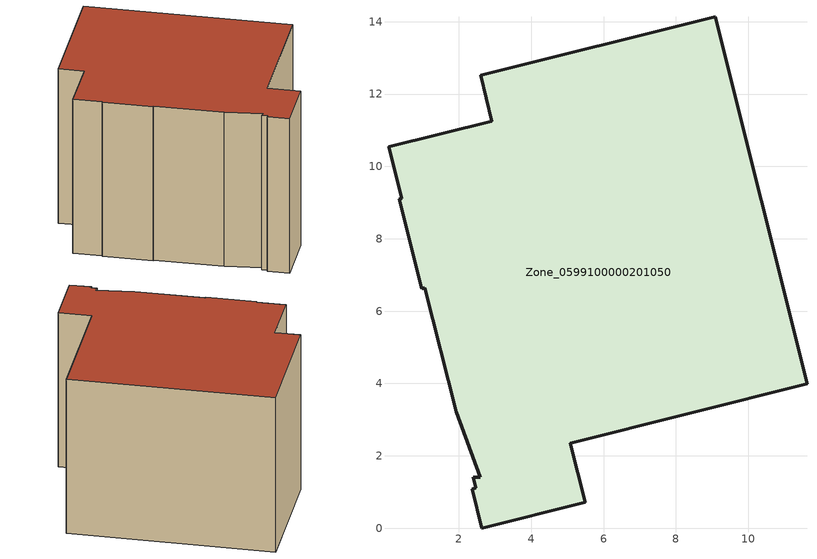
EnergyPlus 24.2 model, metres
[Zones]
Zone_0599100000201050
 floor ground (C_G): 2.6,1.4 1.93,3.22 1.05,6.64 0.98,6.62 0.36,9.1 0.42,9.11 0.06,10.54 2.92,11.24 2.6,12.52 9.08,14.13 11.62,4 5.08,2.35 5.5,0.72 2.64,0 2.37,1.08 2.47,1.12 2.39,1.41 z0
 wall outside (C_F): 5.5,0.72 5.08,2.35 11.62,4 9.08,14.13 2.6,12.52 2.92,11.24 0.06,10.54 0.42,9.11 0.36,9.1 0.98,6.62 1.05,6.64 1.93,3.22 2.6,1.4 2.39,1.41 2.47,1.12 2.37,1.08 2.64,0 5.5,0.72 z0:8.58
 roof outside (C_R): 1.93,3.22 2.6,1.4 2.39,1.41 2.47,1.12 2.37,1.08 2.64,0 5.5,0.72 5.08,2.35 11.62,4 9.08,14.13 2.6,12.52 2.92,11.24 0.06,10.54 0.42,9.11 0.36,9.1 0.98,6.62 1.05,6.64 z8.58
[BUILDING]
Pand.0599100000201050: North Axis=0; Terrain=City; Loads Convergence Tolerance Value=0.04; Temperature Convergence Tolerance Value=0.4; Solar Distribution=FullExterior; Maximum Number of Warmup Days=25; Minimum Number of Warmup Days=1
[Site:Location]
Rotterdam.The.Hague.AP_ZH_NLD Design_Conditions: Latitude=51.96; Longitude=4.45; Time Zone=1; Elevation=-4.5
[SITE:GROUNDTEMPERATURE:BUILDINGSURFACE]
18, 18, 18, 18, 18, 18, 18, 18, 18, 18, 18, 18
[MATERIAL] Thermal Absorptance=0.9; Solar Absorptance=0.7; Visible Absorptance=0.7
Name | Roughness | Thickness | Conductivity | Density | Specific Heat
G.TC.1946-1964 | MediumSmooth | 0.15 | 1 | 540 | 1210
F.TC.1946-1964 | Rough | 0.3 | 0.857143 | 1920 | 840
R.TC.1946-1964 | MediumRough | 0.2 | 0.235294 | 1500 | 1000
[CONSTRUCTION]
C_G: G.TC.1946-1964
C_F: F.TC.1946-1964
C_R: R.TC.1946-1964
[ZONE]
Zone_0599100000201050: Type=1; Multiplier=1; Ceiling Height=Autocalculate; Volume=Autocalculate; Floor Area=autocalculate; Part of Total Floor Area=Yes
[ZONEINFILTRATION:DESIGNFLOWRATE]
Infil_Zone_0599100000201050: Zone or ZoneList or Space or SpaceList=Zone_0599100000201050; Schedule=AlwaysOn; Design Flow Rate Calculation Method=Flow/Area; Flow Rate per Floor Area=0.003; Constant Term Coefficient=1; Temperature Term Coefficient=0; Velocity Term Coefficient=0; Velocity Squared Term Coefficient=0
[HVACTEMPLATE:ZONE:IDEALLOADSAIRSYSTEM]
Zone_0599100000201050: Maximum Heating Supply Air Temperature=50; Minimum Cooling Supply Air Temperature=13; Maximum Heating Supply Air Humidity Ratio=0.0156; Minimum Cooling Supply Air Humidity Ratio=0.0077; Heating Limit=NoLimit; Cooling Limit=NoLimit; Dehumidification Control Type=ConstantSensibleHeatRatio; Cooling Sensible Heat Ratio=0.7; Dehumidification Setpoint=60; Humidification Control Type=None; Humidification Setpoint=30; Outdoor Air Method=None; Outdoor Air Flow Rate per Person=0.00944; Outdoor Air Flow Rate per Zone Floor Area=0; Outdoor Air Flow Rate per Zone=0; Demand Controlled Ventilation Type=None; Outdoor Air Economizer Type=NoEconomizer; Heat Recovery Type=None; Sensible Heat Recovery Effectiveness=0.7; Latent Heat Recovery Effectiveness=0.65
[ZONECONTROL:THERMOSTAT]
ThermostatControl_Zone_0599100000201050: Zone or ZoneList=Zone_0599100000201050; Control Type Schedule=DualSetpointControlType; Control 1=Thermostat_Zone_0599100000201050; Temperature Difference Between Cutout And Setpoint=0
[THERMOSTATSETPOINT:DUALSETPOINT]
Thermostat_Zone_0599100000201050: Heating Setpoint Temperature Schedule=HeatingSetpoint_Zone_0599100000201050; Cooling Setpoint Temperature Schedule=CoolingSetpoint_Zone_0599100000201050
[SCHEDULE:COMPACT]
HeatingSetpoint_Zone_0599100000201050: Through: 12/31, For: AllDays, Until: 24:00, 21
CoolingSetpoint_Zone_0599100000201050: Through: 12/31, For: AllDays, Until: 24:00, 24
DualSetpointControlType: Through: 12/31, For: AllDays, Until: 24:00, 4
AlwaysOn: Through: 12/31, For: AllDays, Until: 24:00, 1
